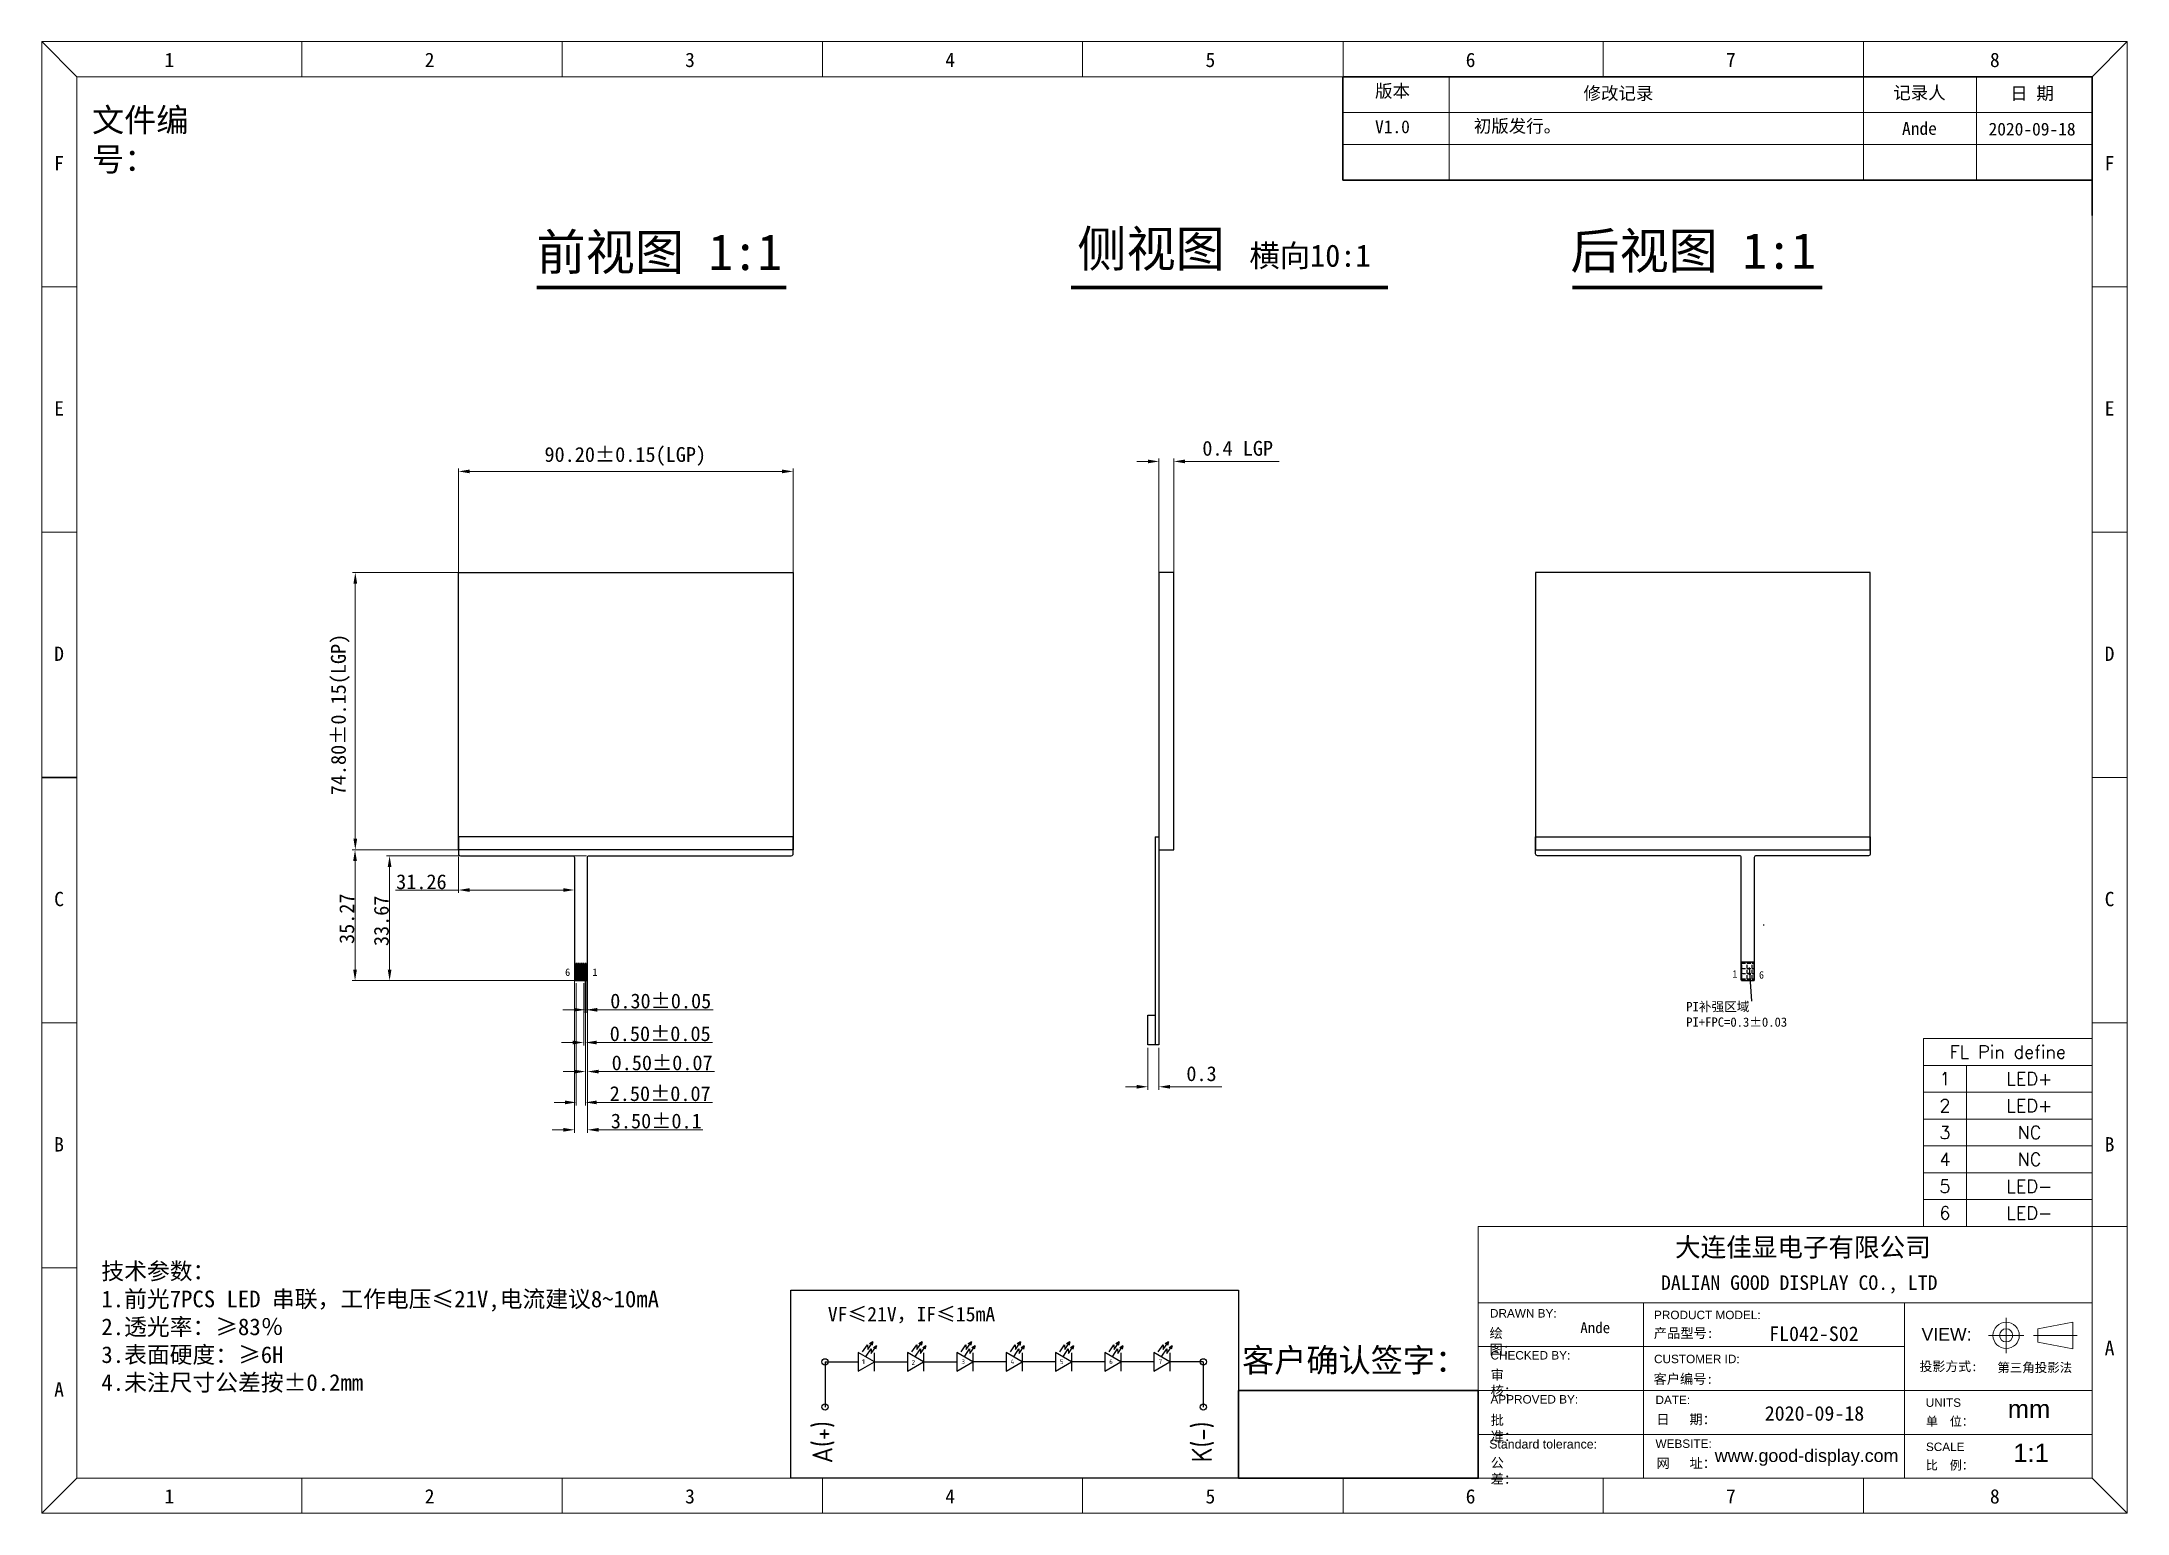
# Model space of a CAD drawing. Header units: millimetres. Extents: x 245 to 12024, y -5479 to 598.
# Drawn here: x 11462 to 12024, y -5479 to -5082 of the extents above; entities outside this region: 3.
import ezdxf
from ezdxf.enums import TextEntityAlignment as Align

# ---------------------------------------------------------------- set-up
doc = ezdxf.new("R2010")
doc.units = ezdxf.units.MM
for name, color, linetype, lineweight in [('1', 7, 'Continuous', 9), ('Sundenal', 4, 'Continuous', 20), ('文字', 2, 'Continuous', 20)]:
    doc.layers.add(name, color=color, linetype=linetype, lineweight=lineweight)
for name, color, linetype in [('COVERLENS', 2, 'Continuous'), ('DIM', 7, 'Continuous'), ('FPC', 5, 'Continuous'), ('LGP', 4, 'Continuous'), ('背胶', 6, 'Continuous')]:
    doc.layers.add(name, color=color, linetype=linetype)
doc.styles.get("Standard").update_dxf_attribs({"font": 'isocp2.shx', "bigfont": 'extfont2.shx'})
doc.styles.add('STYLE1', font='arial.ttf')
doc.styles.add('YW-RD', font='romans.shx', dxfattribs={"bigfont": 'chineset.shx'})
doc.styles.add('宋体', font='')
doc.styles.get('宋体').set_extended_font_data('SimSun')
doc.dimstyles.new('Sundenal', dxfattribs={"dimtxt": 3.5, "dimasz": 2, "dimexe": 1.5, "dimexo": 0.5, "dimtad": 1, "dimdsep": 46, "dimtxsty": 'Standard', "dimcen": 2.5, "dimadec": 0, "dimazin": 0, "dimtm": 1e-09, "dimtfac": 1, "dimtmove": 0, "dimatfit": 3, "dimfxl": 1, "dimarcsym": 0})
doc.dimstyles.new('Sundenal$0', dxfattribs={"dimtxt": 6, "dimasz": 3, "dimexe": 0.8, "dimexo": 0.8, "dimgap": 0.2, "dimtad": 1, "dimzin": 1, "dimdsep": 46, "dimtxsty": '宋体', "dimcen": 2.5, "dimadec": 0, "dimazin": 0, "dimtfac": 1, "dimtofl": 0, "dimtmove": 0, "dimatfit": 3, "dimfxl": 0.8, "dimtolj": 1, "dimlwd": 13, "dimlwe": 13, "dimarcsym": 0})

# ---------------------------------------------------------------- blocks, each defined once
blk = doc.blocks.new('sundenal')
at = {"layer": 'Sundenal', "color": 4}
for p, q in [((-856.5, 786.5), (-856.5, 805.7)), ((-429.2, 786.5), (-429.2, 805.7))]:
    blk.add_line(p, q, dxfattribs=at)
at = {"layer": 'Sundenal', "color": 4, "lineweight": 30}
blk.add_line((-1122.2, 402.8), (-1141.4, 402.8), dxfattribs=at)
at = {"layer": 'Sundenal', "ltscale": 0.2}
blk.add_line((-19.2, 19.2), (0, 0), dxfattribs=at)
at = {"layer": 'Sundenal', "color": 4}
for points in [[(-1122.2, 786.5), (-1141.4, 805.7)], [(-999, 805.7), (-999, 786.5)], [(-714.1, 805.7), (-714.1, 786.5)], [(-571.7, 805.7), (-571.7, 786.5)], [(-286.8, 805.7), (-286.8, 786.5)], [(-144.4, 805.7), (-144.4, 786.5)], [(-19.2, 786.5), (0, 805.7)], [(-1141.4, 671.4), (-1122.2, 671.4)], [(-19.2, 671.4), (0, 671.4)], [(-1141.4, 537.1), (-1122.2, 537.1)], [(-19.2, 537.1), (0, 537.1)], [(-19.2, 402.8), (0, 402.8)], [(-1141.4, 268.6), (-1122.2, 268.6)], [(-19.2, 268.6), (0, 268.6)], [(-19.2, 157), (0, 157)], [(-1141.4, 134.3), (-1122.2, 134.3)], [(-19.2, 115.3), (-202.5, 115.3), (-355.2, 115.3)], [(-264.7, 115.3), (-264.7, 19.2)], [(-355.2, 91.3), (-202.5, 91.3), (-122, 91.3)], [(-19.2, 43.2), (-202.5, 43.2), (-355.2, 43.2)], [(-1122.2, 19.2), (-1141.4, 0)], [(-999, 19.2), (-999, 0)], [(-856.5, 19.2), (-856.5, 0)], [(-714.1, 19.2), (-714.1, 0)], [(-571.7, 19.2), (-571.7, 0)], [(-429.2, 19.2), (-429.2, 0)], [(-286.8, 19.2), (-286.8, 0)], [(-144.4, 19.2), (-144.4, 0)]]:
    blk.add_lwpolyline(points, dxfattribs=at)
blk.add_lwpolyline([(-1141.4, 0), (0, 0), (0, 805.7), (-1141.4, 805.7)], close=True, dxfattribs=at)
at = {"layer": 'Sundenal', "ltscale": 0.2}
for points in [[(-19.2, 786.5), (-1122.2, 786.5), (-1122.2, 19.2), (-19.2, 19.2)], [(-19.2, 157), (-355.2, 157), (-355.2, 19.2), (-19.2, 19.2)]]:
    blk.add_lwpolyline(points, close=True, dxfattribs=at)
at = {"layer": 'Sundenal', "color": 4, "ltscale": 0.5}
for points in [[(-122, 115.3), (-122, 43.2), (-122, 19.2)], [(-66.3, 87.7), (-66.3, 107)], [(-75.9, 97.4), (-56.7, 97.4)], [(-27.4, 97.4), (-51.4, 97.4)], [(-355.2, 67.3), (-202.5, 67.3), (-91.9, 67.3), (-19.2, 67.3)]]:
    blk.add_lwpolyline(points, dxfattribs=at)
blk.add_lwpolyline([(-29.8, 104.6), (-29.8, 90.1), (-49, 93.7), (-49, 101)], close=True, dxfattribs=at)
for radius in [7.21, 3.61]:
    blk.add_circle((-66.3, 97.4), radius, dxfattribs=at)
at = {"layer": 'Sundenal', "color": 4, "style": '宋体'}
for s, p in [('1', (-1071.5, 795.7)), ('2', (-929.1, 795.7)), ('3', (-786.6, 795.7)), ('4', (-644.2, 795.7)), ('5', (-501.8, 795.7)), ('6', (-359.4, 795.7)), ('7', (-216.9, 795.7)), ('8', (-72.5, 795.7)), ('F', (-1131.9, 739.1)), ('F', (-9.7, 739.1)), ('E', (-1131.9, 604.9)), ('E', (-9.7, 604.9)), ('D', (-1131.9, 470.6)), ('D', (-9.7, 470.6)), ('C', (-1131.9, 336.3)), ('C', (-9.7, 336.3)), ('B', (-1131.9, 202)), ('B', (-9.7, 202)), ('A', (-9.7, 90.5)), ('A', (-1131.9, 67.8)), ('1', (-1071.5, 9.3)), ('2', (-929.1, 9.3)), ('3', (-786.6, 9.3)), ('4', (-644.2, 9.3)), ('5', (-501.8, 9.3)), ('6', (-359.4, 9.3)), ('7', (-216.9, 9.3)), ('8', (-72.5, 9.3))]:
    blk.add_text(s, height=7.85, dxfattribs=at).set_placement(p, align=Align.MIDDLE_CENTER)
at = {"layer": 'Sundenal', "color": 4}
for s, height, style, p in [('DALIAN GOOD DISPLAY CO., LTD', 7.945, '宋体', (-255.2, 126.3)), ('PRODUCT MODEL:', 4.61, 'STYLE1', (-259, 108.6)), ('CHECKED BY:', 4.61, 'STYLE1', (-348.5, 86.5)), ('CUSTOMER ID:', 4.61, 'STYLE1', (-259, 84.5)), ('APPROVED BY:', 4.61, 'STYLE1', (-348.5, 62.4))]:
    blk.add_text(s, height=height, dxfattribs=dict(at, style=style)).set_placement(p, align=Align.MIDDLE_LEFT)
at = {"layer": 'Sundenal', "color": 4, "ltscale": 0.5, "style": 'STYLE1'}
for s, height, p in [('DRAWN BY:', 4.61, (-348.8, 109.5)), ('VIEW:', 6.91, (-112.6, 98))]:
    blk.add_text(s, height=height, dxfattribs=at).set_placement(p, align=Align.MIDDLE_LEFT)
at = {"layer": 'Sundenal', "color": 4, "style": 'STYLE1'}
for s, p in [('DATE:', (-258.2, 59.8)), ('WEBSITE:', (-258.2, 35.8))]:
    blk.add_text(s, height=4.61, dxfattribs=at).set_placement(p)
at = {"layer": 'Sundenal', "color": 4, "ltscale": 0.5, "style": 'STYLE1'}
for s, p in [('UNITS', (-110.3, 58.3)), ('SCALE', (-110.2, 34.1))]:
    blk.add_text(s, height=4.61, dxfattribs=at).set_placement(p)
at = {"layer": 'Sundenal', "color": 4, "attachment_point": 1}
for s, insert, char_height, width, style in [('大连佳显电子有限公司', (-247.5, 150.8), 10.26, 178.739, '宋体'), ('{\\fSimSun|b0|i0|c134|p54;产品型号:}', (-259.1, 101.3), 5.314, 36.723, 'STYLE1'), ('{\\fSimSun|b0|i0|c134|p54;客户编号:}', (-259.3, 76.2), 5.314, 34.416, 'STYLE1'), ('{\\fSimSun|b0|i0|c134|p54;日   期：}', (-257.7, 54.1), 5.314, 35.853, 'STYLE1'), ('{\\fArial|b0|i0|c0|p34;Standard tolerance: }', (-349.2, 40.3), 4.84, 61.068, 'STYLE1'), ('{\\fSimSun|b0|i0|c134|p54;网   址：}', (-257.7, 30.1), 5.314, 35.853, 'STYLE1')]:
    blk.add_mtext(s, dxfattribs=dict(at, insert=insert, char_height=char_height, width=width, style=style))
at = {"layer": 'Sundenal', "color": 4, "ltscale": 0.5, "attachment_point": 1, "style": 'STYLE1'}
for s, insert, char_height, width in [('{\\fSimSun|b0|i0|c134|p54;绘   图：}', (-349, 101.3), 5.314, 29.675), ('{\\fNSimSun|b0|i0|c134|p49;投影方式:}', (-113.7, 83), 5.178, 35.331), ('{\\fSimSun|b0|i0|c134|p54;审   核：}', (-348.4, 78.5), 5.314, 30.373), ('{\\fArial|b0|i0|c0|p32;mm}', (-65.4, 62.1), 10, 23.139), ('{\\fSimSun|b0|i0|c134|p54;批   准：}', (-348.4, 53.7), 5.314, 30.375), ('{\\fNSimSun|b0|i0|c134|p49;单  位：}', (-110.2, 52.7), 4.794, 26.422), ('1:1', (-62.4, 38.1), 10, 19.29), ('{\\fSimSun|b0|i0|c134|p54;公    差：  }', (-348.4, 30.3), 5.314, 34.087), ('{\\fNSimSun|b0|i0|c134|p49;比  例：}', (-110.2, 28.7), 4.794, 25.483)]:
    blk.add_mtext(s, dxfattribs=dict(at, insert=insert, char_height=char_height, width=width))
at = {"layer": 'Sundenal', "color": 4, "lineweight": 30, "insert": (-71.1, 82.3), "char_height": 5, "width": 45.19, "attachment_point": 1, "style": '宋体'}
blk.add_mtext('第三角投影法', dxfattribs=at)
at = {"layer": 'Sundenal', "color": 4, "insert": (-175.5, 35.1), "char_height": 7, "width": 71.82, "attachment_point": 2}
blk.add_mtext('{\\fArial|b0|i0|c0|p34;www.\\C256;\\c16776960;good-display\\C4;.com}', dxfattribs=at)
blk = doc.blocks.new('*D2')
at = {"layer": 'Defpoints', "color": 0, "transparency": 16777216}
for p in [(11664.84, -5197.66), (11574.64, -5225.62), (11664.84, -5227.05)]:
    blk.add_point(p, dxfattribs=at)
at = {"layer": 'DIM', "color": 0, "lineweight": 13, "transparency": 16777216}
for p, q in [((11574.64, -5224.82), (11574.64, -5196.86)), ((11577.64, -5197.66), (11661.84, -5197.66)), ((11664.84, -5226.25), (11664.84, -5196.86))]:
    blk.add_line(p, q, dxfattribs=at)
at = {"layer": 'DIM', "color": 0, "transparency": 16777216}
for points in [[(11577.64, -5197.16), (11577.64, -5198.16), (11574.64, -5197.66)], [(11661.84, -5197.16), (11661.84, -5198.16), (11664.84, -5197.66)]]:
    blk.add_solid(points, dxfattribs=at)
at = {"layer": 'DIM', "color": 0, "lineweight": 30, "transparency": 16777216, "insert": (11619.59, -5193.63), "char_height": 4, "attachment_point": 5, "style": '宋体'}
blk.add_mtext('\\A1;90.20±0.15(LGP)', dxfattribs=at)
blk = doc.blocks.new('*D6')
at = {"layer": 'Defpoints', "color": 0, "transparency": 16777216}
for p in [(11546.83, -5224.89), (11575.45, -5224.89), (11576.34, -5299.69)]:
    blk.add_point(p, dxfattribs=at)
at = {"layer": 'DIM', "color": 0, "lineweight": 13, "transparency": 16777216}
for p, q in [((11574.65, -5224.89), (11546.03, -5224.89)), ((11546.83, -5296.69), (11546.83, -5227.89)), ((11575.54, -5299.69), (11546.03, -5299.69))]:
    blk.add_line(p, q, dxfattribs=at)
at = {"layer": 'DIM', "color": 0, "transparency": 16777216}
for points in [[(11546.33, -5227.89), (11547.33, -5227.89), (11546.83, -5224.89)], [(11546.33, -5296.69), (11547.33, -5296.69), (11546.83, -5299.69)]]:
    blk.add_solid(points, dxfattribs=at)
at = {"layer": 'DIM', "color": 0, "lineweight": 30, "transparency": 16777216, "insert": (11542.8, -5263.21), "char_height": 4, "attachment_point": 5, "rotation": 90, "style": '宋体'}
blk.add_mtext('\\A1;74.80±0.15(LGP)', dxfattribs=at)
blk = doc.blocks.new('*D10')
at = {"layer": 'Defpoints', "color": 0, "transparency": 16777216}
for p in [(11767.44, -5194.97), (11763.44, -5230.18), (11767.44, -5230.18)]:
    blk.add_point(p, dxfattribs=at)
at = {"layer": 'DIM', "color": 0, "lineweight": 13, "transparency": 16777216}
for p, q in [((11760.44, -5194.97), (11757.44, -5194.97)), ((11763.44, -5229.38), (11763.44, -5194.17)), ((11767.44, -5229.38), (11767.44, -5194.17)), ((11770.44, -5194.97), (11795.86, -5194.97))]:
    blk.add_line(p, q, dxfattribs=at)
at = {"layer": 'DIM', "color": 0, "transparency": 16777216}
for points in [[(11760.44, -5194.47), (11760.44, -5195.47), (11763.44, -5194.97)], [(11770.44, -5194.47), (11770.44, -5195.47), (11767.44, -5194.97)]]:
    blk.add_solid(points, dxfattribs=at)
at = {"layer": 'DIM', "color": 0, "lineweight": 30, "transparency": 16777216, "insert": (11784.65, -5191.46), "char_height": 4, "attachment_point": 5, "style": '宋体'}
blk.add_mtext('\\A1;0.4 LGP', dxfattribs=at)
blk = doc.blocks.new('*D17')
at = {"layer": 'Defpoints', "color": 0, "ltscale": 0.2, "transparency": 16777216}
for p in [(11760.44, -5352.26), (11763.44, -5352.26), (11763.44, -5363.57)]:
    blk.add_point(p, dxfattribs=at)
at = {"layer": '背胶', "color": 0, "lineweight": 13, "ltscale": 0.2, "transparency": 16777216}
for p, q in [((11760.44, -5353.06), (11760.44, -5364.37)), ((11763.44, -5353.06), (11763.44, -5364.37)), ((11757.44, -5363.57), (11754.44, -5363.57)), ((11766.44, -5363.57), (11780.35, -5363.57))]:
    blk.add_line(p, q, dxfattribs=at)
at = {"layer": '背胶', "color": 0, "ltscale": 0.2, "transparency": 16777216}
for points in [[(11757.44, -5363.07), (11757.44, -5364.07), (11760.44, -5363.57)], [(11766.44, -5363.07), (11766.44, -5364.07), (11763.44, -5363.57)]]:
    blk.add_solid(points, dxfattribs=at)
at = {"layer": '背胶', "color": 0, "ltscale": 0.2, "transparency": 16777216, "insert": (11774.9, -5360.07), "char_height": 4, "attachment_point": 5, "style": '宋体'}
blk.add_mtext('\\A1;0.3', dxfattribs=at)
blk = doc.blocks.new('*D27')
at = {"layer": 'Defpoints', "color": 0, "ltscale": 0.2, "transparency": 16777216}
for p in [(11608.74, -5333.47), (11609.04, -5333.47), (11609.04, -5342.82)]:
    blk.add_point(p, dxfattribs=at)
at = {"layer": 'DIM', "color": 0, "lineweight": 13, "ltscale": 0.2, "transparency": 16777216}
for p, q in [((11608.74, -5334.27), (11608.74, -5343.62)), ((11609.04, -5334.27), (11609.04, -5343.62)), ((11605.74, -5342.82), (11602.74, -5342.82)), ((11612.04, -5342.82), (11643.26, -5342.82))]:
    blk.add_line(p, q, dxfattribs=at)
at = {"layer": 'DIM', "color": 0, "ltscale": 0.2, "transparency": 16777216}
for points in [[(11605.74, -5342.32), (11605.74, -5343.32), (11608.74, -5342.82)], [(11612.04, -5342.32), (11612.04, -5343.32), (11609.04, -5342.82)]]:
    blk.add_solid(points, dxfattribs=at)
at = {"layer": 'DIM', "color": 0, "ltscale": 0.2, "transparency": 16777216, "insert": (11629.15, -5340.47), "char_height": 4, "attachment_point": 5, "style": '宋体'}
blk.add_mtext('\\A1;0.30%%P0.05', dxfattribs=at)
blk = doc.blocks.new('*D28')
at = {"layer": 'Defpoints', "color": 0, "ltscale": 0.2, "transparency": 16777216}
for p in [(11606.39, -5334.86), (11608.89, -5334.86), (11608.89, -5367.79)]:
    blk.add_point(p, dxfattribs=at)
at = {"layer": 'DIM', "color": 0, "lineweight": 13, "ltscale": 0.2, "transparency": 16777216}
for p, q in [((11606.39, -5335.66), (11606.39, -5368.59)), ((11608.89, -5335.66), (11608.89, -5368.59)), ((11603.39, -5367.79), (11600.39, -5367.79)), ((11611.89, -5367.79), (11643.11, -5367.79))]:
    blk.add_line(p, q, dxfattribs=at)
at = {"layer": 'DIM', "color": 0, "ltscale": 0.2, "transparency": 16777216}
for points in [[(11603.39, -5367.29), (11603.39, -5368.29), (11606.39, -5367.79)], [(11611.89, -5367.29), (11611.89, -5368.29), (11608.89, -5367.79)]]:
    blk.add_solid(points, dxfattribs=at)
at = {"layer": 'DIM', "color": 0, "ltscale": 0.2, "transparency": 16777216, "insert": (11629, -5365.45), "char_height": 4, "attachment_point": 5, "style": '宋体'}
blk.add_mtext('\\A1;2.50%%P0.07', dxfattribs=at)
blk = doc.blocks.new('*D29')
at = {"layer": 'Defpoints', "color": 0, "ltscale": 0.2, "transparency": 16777216}
for p in [(11609.4, -5334.4), (11608.89, -5334.86), (11609.4, -5359.48)]:
    blk.add_point(p, dxfattribs=at)
at = {"layer": 'DIM', "color": 0, "lineweight": 13, "ltscale": 0.2, "transparency": 16777216}
for p, q in [((11608.89, -5335.66), (11608.89, -5360.28)), ((11609.4, -5335.2), (11609.4, -5360.28)), ((11605.89, -5359.48), (11602.89, -5359.48)), ((11612.4, -5359.48), (11643.64, -5359.48))]:
    blk.add_line(p, q, dxfattribs=at)
at = {"layer": 'DIM', "color": 0, "ltscale": 0.2, "transparency": 16777216}
for points in [[(11605.89, -5358.98), (11605.89, -5359.98), (11608.89, -5359.48)], [(11612.4, -5358.98), (11612.4, -5359.98), (11609.4, -5359.48)]]:
    blk.add_solid(points, dxfattribs=at)
at = {"layer": 'DIM', "color": 0, "ltscale": 0.2, "transparency": 16777216, "insert": (11629.52, -5357.14), "char_height": 4, "attachment_point": 5, "style": '宋体'}
blk.add_mtext('\\A1;0.50%%P0.07', dxfattribs=at)
blk = doc.blocks.new('*D30')
at = {"layer": 'Defpoints', "color": 0, "ltscale": 0.2, "transparency": 16777216}
for p in [(11605.9, -5333.87), (11609.4, -5334.01), (11609.4, -5375.18)]:
    blk.add_point(p, dxfattribs=at)
at = {"layer": 'DIM', "color": 0, "lineweight": 13, "ltscale": 0.2, "transparency": 16777216}
for p, q in [((11605.9, -5334.67), (11605.9, -5375.98)), ((11609.4, -5334.81), (11609.4, -5375.98)), ((11602.9, -5375.18), (11599.9, -5375.18)), ((11612.4, -5375.18), (11640.48, -5375.18))]:
    blk.add_line(p, q, dxfattribs=at)
at = {"layer": 'DIM', "color": 0, "ltscale": 0.2, "transparency": 16777216}
for points in [[(11602.9, -5374.68), (11602.9, -5375.68), (11605.9, -5375.18)], [(11612.4, -5374.68), (11612.4, -5375.68), (11609.4, -5375.18)]]:
    blk.add_solid(points, dxfattribs=at)
at = {"layer": 'DIM', "color": 0, "ltscale": 0.2, "transparency": 16777216, "insert": (11627.94, -5372.83), "char_height": 4, "attachment_point": 5, "style": '宋体'}
blk.add_mtext('\\A1;3.50%%P0.1', dxfattribs=at)
blk = doc.blocks.new('*D31')
at = {"layer": 'Defpoints', "color": 0, "ltscale": 0.2, "transparency": 16777216}
for p in [(11608.39, -5334.86), (11608.89, -5334.86), (11608.89, -5351.64)]:
    blk.add_point(p, dxfattribs=at)
at = {"layer": 'DIM', "color": 0, "lineweight": 13, "ltscale": 0.2, "transparency": 16777216}
for p, q in [((11608.39, -5335.66), (11608.39, -5352.44)), ((11608.89, -5335.66), (11608.89, -5352.44)), ((11605.39, -5351.64), (11602.39, -5351.64)), ((11611.89, -5351.64), (11643.11, -5351.64))]:
    blk.add_line(p, q, dxfattribs=at)
at = {"layer": 'DIM', "color": 0, "ltscale": 0.2, "transparency": 16777216}
for points in [[(11605.39, -5351.14), (11605.39, -5352.14), (11608.39, -5351.64)], [(11611.89, -5351.14), (11611.89, -5352.14), (11608.89, -5351.64)]]:
    blk.add_solid(points, dxfattribs=at)
at = {"layer": 'DIM', "color": 0, "ltscale": 0.2, "transparency": 16777216, "insert": (11629, -5349.29), "char_height": 4, "attachment_point": 5, "style": '宋体'}
blk.add_mtext('\\A1;0.50%%P0.05', dxfattribs=at)
blk = doc.blocks.new('*D32')
at = {"layer": 'Defpoints', "color": 0, "ltscale": 0.2, "transparency": 16777216}
for p in [(11556.07, -5301.29), (11609.9, -5301.29), (11607.65, -5334.96)]:
    blk.add_point(p, dxfattribs=at)
at = {"layer": 'DIM', "color": 0, "lineweight": 13, "ltscale": 0.2, "transparency": 16777216}
for p, q in [((11609.1, -5301.29), (11555.27, -5301.29)), ((11556.07, -5331.96), (11556.07, -5304.29)), ((11606.85, -5334.96), (11555.27, -5334.96))]:
    blk.add_line(p, q, dxfattribs=at)
at = {"layer": 'DIM', "color": 0, "ltscale": 0.2, "transparency": 16777216}
for points in [[(11555.57, -5304.29), (11556.57, -5304.29), (11556.07, -5301.29)], [(11555.57, -5331.96), (11556.57, -5331.96), (11556.07, -5334.96)]]:
    blk.add_solid(points, dxfattribs=at)
at = {"layer": 'DIM', "color": 0, "ltscale": 0.2, "transparency": 16777216, "insert": (11553.87, -5318.83), "char_height": 4, "attachment_point": 5, "rotation": 90, "style": '宋体'}
blk.add_mtext('\\A1;33.67', dxfattribs=at)
blk = doc.blocks.new('*D33')
at = {"layer": 'Defpoints', "color": 0, "ltscale": 0.2, "transparency": 16777216}
for p in [(11574.64, -5300.79), (11574.64, -5310.52), (11605.9, -5307.88)]:
    blk.add_point(p, dxfattribs=at)
at = {"layer": 'DIM', "color": 0, "lineweight": 13, "ltscale": 0.2, "transparency": 16777216}
for p, q in [((11574.64, -5301.59), (11574.64, -5311.32)), ((11574.64, -5310.52), (11557.64, -5310.52)), ((11602.9, -5310.52), (11577.64, -5310.52)), ((11605.9, -5308.68), (11605.9, -5311.32))]:
    blk.add_line(p, q, dxfattribs=at)
at = {"layer": 'DIM', "color": 0, "ltscale": 0.2, "transparency": 16777216}
for points in [[(11577.64, -5310.02), (11577.64, -5311.02), (11574.64, -5310.52)], [(11602.9, -5310.02), (11602.9, -5311.02), (11605.9, -5310.52)]]:
    blk.add_solid(points, dxfattribs=at)
at = {"layer": 'DIM', "color": 0, "ltscale": 0.2, "transparency": 16777216, "insert": (11564.64, -5308.32), "char_height": 4, "attachment_point": 5, "style": '宋体'}
blk.add_mtext('\\A1;31.26', dxfattribs=at)
blk = doc.blocks.new('*D34')
at = {"color": 0, "lineweight": 13, "ltscale": 0.2, "transparency": 16777216}
for p, q in [((11573.24, -5299.69), (11545.96, -5299.69)), ((11546.76, -5302.69), (11546.76, -5331.96)), ((11604.7, -5334.96), (11545.96, -5334.96))]:
    blk.add_line(p, q, dxfattribs=at)
at = {"color": 0, "ltscale": 0.2, "transparency": 16777216}
for points in [[(11546.26, -5302.69), (11547.26, -5302.69), (11546.76, -5299.69)], [(11546.26, -5331.96), (11547.26, -5331.96), (11546.76, -5334.96)]]:
    blk.add_solid(points, dxfattribs=at)
at = {"layer": 'Defpoints', "color": 0, "ltscale": 0.2, "transparency": 16777216}
for p in [(11574.04, -5299.69), (11546.76, -5334.96), (11605.5, -5334.96)]:
    blk.add_point(p, dxfattribs=at)
at = {"color": 0, "lineweight": 30, "ltscale": 0.2, "transparency": 16777216, "insert": (11544.56, -5318.26), "char_height": 4, "attachment_point": 5, "rotation": 90, "style": '宋体'}
blk.add_mtext('\\A1;35.27', dxfattribs=at)

msp = doc.modelspace()

# ---------------------------------------------------------------- hatches: boundary and pattern name
at = {"layer": 'FPC', "ltscale": 0.2}
h = msp.add_hatch(dxfattribs=at)
h.set_pattern_fill('ANGLE', color=256, scale=0.2, style=0)
h.set_pattern_definition([(0, (-14.0435, -435.1954), (0, 1.397), [1.016, -0.381]), (90, (-14.0435, -435.1954), (-1.397, 9e-17), [1.016, -0.381])])
edge = h.paths.add_edge_path()
edge.add_line((11920.595, -5334.958), (11923.695, -5334.958))
edge.add_arc((11923.695, -5334.758), 0.2, 270, 360)
edge.add_line((11923.895, -5334.758), (11923.895, -5329.958))
edge.add_line((11923.895, -5329.958), (11920.395, -5329.958))
edge.add_line((11920.395, -5329.958), (11920.395, -5334.758))
edge.add_arc((11920.595, -5334.758), 0.2, 180, 270)

# ---------------------------------------------------------------- linework, layer by layer
for p, q in [((11683.573, -5435.082), (11684.858, -5433.185)), ((11683.573, -5435.082), (11684.858, -5433.185)), ((11684.556, -5436.17), (11685.841, -5434.273)), ((11684.556, -5436.17), (11685.841, -5434.273)), ((11684.858, -5433.185), (11684.923, -5434.424)), ((11684.858, -5433.185), (11684.923, -5434.424)), ((11684.923, -5434.424), (11686.314, -5432.37)), ((11684.923, -5434.424), (11686.314, -5432.37)), ((11686.314, -5432.37), (11685.392, -5432.905)), ((11686.314, -5432.37), (11685.392, -5432.905)), ((11685.841, -5434.273), (11685.906, -5435.512)), ((11685.841, -5434.273), (11685.906, -5435.512)), ((11685.906, -5435.512), (11687.297, -5433.458)), ((11685.906, -5435.512), (11687.297, -5433.458)), ((11686.314, -5432.37), (11686.064, -5433.325)), ((11686.314, -5432.37), (11686.064, -5433.325)), ((11687.297, -5433.458), (11686.467, -5433.94)), ((11687.297, -5433.458), (11686.467, -5433.94)), ((11686.719, -5435.285), (11686.719, -5440.208)), ((11686.719, -5435.285), (11686.719, -5440.208)), ((11687.297, -5433.458), (11687.072, -5434.317)), ((11687.297, -5433.458), (11687.072, -5434.317)), ((11696.854, -5435.082), (11698.138, -5433.185)), ((11696.854, -5435.082), (11698.138, -5433.185)), ((11697.837, -5436.17), (11699.121, -5434.273)), ((11697.837, -5436.17), (11699.121, -5434.273)), ((11698.138, -5433.185), (11698.204, -5434.424)), ((11698.138, -5433.185), (11698.204, -5434.424)), ((11698.204, -5434.424), (11699.595, -5432.37)), ((11698.204, -5434.424), (11699.595, -5432.37)), ((11699.595, -5432.37), (11698.673, -5432.905)), ((11699.595, -5432.37), (11698.673, -5432.905)), ((11699.121, -5434.273), (11699.187, -5435.512)), ((11699.121, -5434.273), (11699.187, -5435.512)), ((11699.187, -5435.512), (11700.577, -5433.458)), ((11699.187, -5435.512), (11700.577, -5433.458)), ((11699.595, -5432.37), (11699.345, -5433.325)), ((11699.595, -5432.37), (11699.345, -5433.325)), ((11700.577, -5433.458), (11699.748, -5433.94)), ((11700.577, -5433.458), (11699.748, -5433.94)), ((11699.999, -5435.285), (11699.999, -5440.208)), ((11699.999, -5435.285), (11699.999, -5440.208)), ((11700.577, -5433.458), (11700.353, -5434.317)), ((11700.577, -5433.458), (11700.353, -5434.317)), ((11710.134, -5435.082), (11711.418, -5433.185)), ((11710.134, -5435.082), (11711.418, -5433.185)), ((11711.117, -5436.17), (11712.401, -5434.273)), ((11711.117, -5436.17), (11712.401, -5434.273)), ((11711.418, -5433.185), (11711.484, -5434.424)), ((11711.418, -5433.185), (11711.484, -5434.424)), ((11711.484, -5434.424), (11712.875, -5432.37)), ((11711.484, -5434.424), (11712.875, -5432.37)), ((11712.875, -5432.37), (11711.953, -5432.905)), ((11712.875, -5432.37), (11711.953, -5432.905)), ((11712.401, -5434.273), (11712.467, -5435.512)), ((11712.401, -5434.273), (11712.467, -5435.512)), ((11712.467, -5435.512), (11713.858, -5433.458)), ((11712.467, -5435.512), (11713.858, -5433.458)), ((11712.875, -5432.37), (11712.625, -5433.325)), ((11712.875, -5432.37), (11712.625, -5433.325)), ((11713.858, -5433.458), (11713.028, -5433.94)), ((11713.858, -5433.458), (11713.028, -5433.94)), ((11713.279, -5435.285), (11713.279, -5440.208)), ((11713.279, -5435.285), (11713.279, -5440.208)), ((11713.858, -5433.458), (11713.633, -5434.317)), ((11713.858, -5433.458), (11713.633, -5434.317)), ((11723.414, -5435.082), (11724.699, -5433.185)), ((11723.414, -5435.082), (11724.699, -5433.185)), ((11724.397, -5436.17), (11725.682, -5434.273)), ((11724.397, -5436.17), (11725.682, -5434.273)), ((11724.699, -5433.185), (11724.764, -5434.424)), ((11724.699, -5433.185), (11724.764, -5434.424)), ((11724.764, -5434.424), (11726.155, -5432.37)), ((11724.764, -5434.424), (11726.155, -5432.37)), ((11726.155, -5432.37), (11725.233, -5432.905)), ((11726.155, -5432.37), (11725.233, -5432.905)), ((11725.682, -5434.273), (11725.747, -5435.512)), ((11725.682, -5434.273), (11725.747, -5435.512)), ((11725.747, -5435.512), (11727.138, -5433.458)), ((11725.747, -5435.512), (11727.138, -5433.458)), ((11726.155, -5432.37), (11725.905, -5433.325)), ((11726.155, -5432.37), (11725.905, -5433.325)), ((11727.138, -5433.458), (11726.308, -5433.94)), ((11727.138, -5433.458), (11726.308, -5433.94)), ((11726.56, -5435.285), (11726.56, -5440.208)), ((11726.56, -5435.285), (11726.56, -5440.208)), ((11727.138, -5433.458), (11726.913, -5434.317)), ((11727.138, -5433.458), (11726.913, -5434.317)), ((11736.695, -5435.082), (11737.979, -5433.185)), ((11736.695, -5435.082), (11737.979, -5433.185)), ((11737.678, -5436.17), (11738.962, -5434.273)), ((11737.678, -5436.17), (11738.962, -5434.273)), ((11737.979, -5433.185), (11738.045, -5434.424)), ((11737.979, -5433.185), (11738.045, -5434.424)), ((11738.045, -5434.424), (11739.436, -5432.37)), ((11738.045, -5434.424), (11739.436, -5432.37)), ((11739.436, -5432.37), (11738.514, -5432.905)), ((11739.436, -5432.37), (11738.514, -5432.905)), ((11738.962, -5434.273), (11739.028, -5435.512)), ((11738.962, -5434.273), (11739.028, -5435.512)), ((11739.028, -5435.512), (11740.418, -5433.458)), ((11739.028, -5435.512), (11740.418, -5433.458)), ((11739.436, -5432.37), (11739.186, -5433.325)), ((11739.436, -5432.37), (11739.186, -5433.325)), ((11740.418, -5433.458), (11739.589, -5433.94)), ((11740.418, -5433.458), (11739.589, -5433.94)), ((11739.84, -5435.285), (11739.84, -5440.208)), ((11739.84, -5435.285), (11739.84, -5440.208)), ((11740.418, -5433.458), (11740.194, -5434.317)), ((11740.418, -5433.458), (11740.194, -5434.317)), ((11749.975, -5435.082), (11751.259, -5433.185)), ((11749.975, -5435.082), (11751.259, -5433.185)), ((11750.958, -5436.17), (11752.242, -5434.273)), ((11750.958, -5436.17), (11752.242, -5434.273)), ((11751.259, -5433.185), (11751.325, -5434.424)), ((11751.259, -5433.185), (11751.325, -5434.424)), ((11751.325, -5434.424), (11752.716, -5432.37)), ((11751.325, -5434.424), (11752.716, -5432.37)), ((11752.716, -5432.37), (11751.794, -5432.905)), ((11752.716, -5432.37), (11751.794, -5432.905)), ((11752.242, -5434.273), (11752.308, -5435.512)), ((11752.242, -5434.273), (11752.308, -5435.512)), ((11752.308, -5435.512), (11753.699, -5433.458)), ((11752.308, -5435.512), (11753.699, -5433.458)), ((11752.716, -5432.37), (11752.466, -5433.325)), ((11752.716, -5432.37), (11752.466, -5433.325)), ((11753.699, -5433.458), (11752.869, -5433.94)), ((11753.699, -5433.458), (11752.869, -5433.94)), ((11753.12, -5435.285), (11753.12, -5440.208)), ((11753.12, -5435.285), (11753.12, -5440.208)), ((11753.699, -5433.458), (11753.474, -5434.317)), ((11753.699, -5433.458), (11753.474, -5434.317)), ((11763.255, -5435.082), (11764.54, -5433.185)), ((11763.255, -5435.082), (11764.54, -5433.185)), ((11764.238, -5436.17), (11765.523, -5434.273)), ((11764.238, -5436.17), (11765.523, -5434.273)), ((11764.54, -5433.185), (11764.605, -5434.424)), ((11764.54, -5433.185), (11764.605, -5434.424)), ((11764.605, -5434.424), (11765.996, -5432.37)), ((11764.605, -5434.424), (11765.996, -5432.37)), ((11765.996, -5432.37), (11765.074, -5432.905)), ((11765.996, -5432.37), (11765.074, -5432.905)), ((11765.523, -5434.273), (11765.588, -5435.512)), ((11765.523, -5434.273), (11765.588, -5435.512)), ((11765.588, -5435.512), (11766.979, -5433.458)), ((11765.588, -5435.512), (11766.979, -5433.458)), ((11765.996, -5432.37), (11765.746, -5433.325)), ((11765.996, -5432.37), (11765.746, -5433.325)), ((11766.979, -5433.458), (11766.149, -5433.94)), ((11766.979, -5433.458), (11766.149, -5433.94)), ((11766.401, -5435.285), (11766.401, -5440.208)), ((11766.401, -5435.285), (11766.401, -5440.208)), ((11766.979, -5433.458), (11766.754, -5434.317)), ((11766.979, -5433.458), (11766.754, -5434.317)), ((11673.444, -5437.749), (11682.406, -5437.749)), ((11673.444, -5437.749), (11673.444, -5449.918)), ((11686.725, -5437.749), (11695.686, -5437.749)), ((11700.005, -5437.749), (11708.966, -5437.749)), ((11722.247, -5437.749), (11713.285, -5437.749)), ((11735.527, -5437.749), (11726.566, -5437.749)), ((11748.807, -5437.749), (11739.846, -5437.749)), ((11762.088, -5437.749), (11753.126, -5437.749)), ((11775.368, -5437.749), (11766.407, -5437.749)), ((11775.368, -5437.749), (11775.368, -5449.918))]:
    msp.add_line(p, q)
for points in [[(11686.725, -5437.749), (11682.406, -5435.255), (11682.406, -5440.242)], [(11686.725, -5437.749), (11682.406, -5435.255), (11682.406, -5440.242)], [(11700.005, -5437.749), (11695.686, -5435.255), (11695.686, -5440.242)], [(11700.005, -5437.749), (11695.686, -5435.255), (11695.686, -5440.242)], [(11713.285, -5437.749), (11708.966, -5435.255), (11708.966, -5440.242)], [(11713.285, -5437.749), (11708.966, -5435.255), (11708.966, -5440.242)], [(11726.566, -5437.749), (11722.247, -5435.255), (11722.247, -5440.242)], [(11726.566, -5437.749), (11722.247, -5435.255), (11722.247, -5440.242)], [(11739.846, -5437.749), (11735.527, -5435.255), (11735.527, -5440.242)], [(11739.846, -5437.749), (11735.527, -5435.255), (11735.527, -5440.242)], [(11753.126, -5437.749), (11748.807, -5435.255), (11748.807, -5440.242)], [(11753.126, -5437.749), (11748.807, -5435.255), (11748.807, -5440.242)], [(11766.407, -5437.749), (11762.088, -5435.255), (11762.088, -5440.242)], [(11766.407, -5437.749), (11762.088, -5435.255), (11762.088, -5440.242)]]:
    msp.add_lwpolyline(points, close=True)
for centre in [(11673.444, -5437.749), (11775.368, -5437.749), (11673.444, -5449.918), (11775.368, -5449.918)]:
    msp.add_circle(centre, 0.85)
at = {"layer": '1', "color": 1}
for p, q in [((11981.117, -5365.044), (11981.117, -5357.807)), ((11981.117, -5372.282), (11981.117, -5365.044)), ((11981.117, -5379.52), (11981.117, -5372.282)), ((11981.117, -5386.758), (11981.117, -5379.52)), ((11981.117, -5393.995), (11981.117, -5386.758)), ((11981.117, -5401.233), (11981.117, -5393.995))]:
    msp.add_line(p, q, dxfattribs=at)
for points in [[(11969.453, -5350.569), (11969.453, -5357.807), (12014.973, -5357.807), (12014.973, -5350.569)], [(11969.453, -5357.807), (11969.453, -5365.044), (12014.973, -5365.044), (12014.973, -5357.807)], [(11969.453, -5365.044), (11969.453, -5372.282), (12014.973, -5372.282), (12014.973, -5365.044)], [(11969.453, -5372.282), (11969.453, -5379.52), (12014.973, -5379.52), (12014.973, -5372.282)], [(11969.453, -5379.52), (11969.453, -5386.758), (12014.973, -5386.758), (12014.973, -5379.52)], [(11969.453, -5386.758), (11969.453, -5393.995), (12014.973, -5393.995), (12014.973, -5386.758)], [(11969.453, -5393.995), (11969.453, -5401.233), (12014.973, -5401.233), (12014.973, -5393.995)]]:
    msp.add_lwpolyline(points, close=True, dxfattribs=at)
at = {"layer": 'COVERLENS', "color": 0, "ltscale": 0.2}
msp.add_lwpolyline([(11664.257, -5418.411), (11784.911, -5418.411), (11784.911, -5469.126), (11664.257, -5469.126)], close=True, dxfattribs=at)
at = {"layer": 'DIM', "lineweight": 30, "ltscale": 0.2, "const_width": 0.971}
for points in [[(11595.668, -5148.053), (11663.029, -5148.053)], [(11739.752, -5148.053), (11825.178, -5148.053)], [(11874.886, -5148.053), (11942.183, -5148.053)]]:
    msp.add_lwpolyline(points, dxfattribs=at)
at = {"layer": 'FPC', "ltscale": 0.2}
for p, q in [((11762.442, -5296.186), (11762.442, -5352.257)), ((11762.442, -5296.186), (11763.442, -5296.186)), ((11763.442, -5296.186), (11763.442, -5352.257)), ((11760.442, -5344.257), (11762.442, -5344.257)), ((11760.442, -5352.257), (11760.442, -5344.257)), ((11763.442, -5352.257), (11760.442, -5352.257))]:
    msp.add_line(p, q, dxfattribs=at)
at = {"layer": 'FPC'}
msp.add_line((11926.533, -5319.958), (11926.274, -5319.958), dxfattribs=at)
at = {"layer": 'FPC', "ltscale": 0.2}
for points in [[(11574.639, -5296.186), (11574.639, -5300.786, 0.4142136), (11575.139, -5301.286), (11605.396, -5301.286, -0.4142136), (11605.896, -5301.786), (11605.896, -5334.758, 0.4142136), (11606.096, -5334.958), (11609.196, -5334.958, 0.4142136), (11609.396, -5334.758), (11609.396, -5301.786, -0.4142136), (11609.896, -5301.286), (11664.339, -5301.286, 0.4142136), (11664.839, -5300.786), (11664.839, -5296.186)], [(11955.152, -5296.186), (11955.152, -5300.786, -0.4142136), (11954.652, -5301.286), (11924.395, -5301.286, 0.4142136), (11923.895, -5301.786), (11923.895, -5334.758, -0.4142136), (11923.695, -5334.958), (11920.595, -5334.958, -0.4142136), (11920.395, -5334.758), (11920.395, -5301.786, 0.4142136), (11919.895, -5301.286), (11865.452, -5301.286, -0.4142136), (11864.952, -5300.786), (11864.952, -5296.186)], [(11920.595, -5334.958), (11923.695, -5334.958, 0.4142136), (11923.895, -5334.758), (11923.895, -5329.958), (11920.395, -5329.958), (11920.395, -5334.758, 0.4142136)]]:
    msp.add_lwpolyline(points, format="xyb", close=True, dxfattribs=at)
for points in [[(11606.249, -5330.358), (11606.249, -5334.858), (11606.549, -5334.858), (11606.549, -5330.358)], [(11606.749, -5330.358), (11606.749, -5334.858), (11607.049, -5334.858), (11607.049, -5330.358)], [(11607.249, -5330.358), (11607.249, -5334.858), (11607.549, -5334.858), (11607.549, -5330.358)], [(11607.749, -5330.358), (11607.749, -5334.858), (11608.049, -5334.858), (11608.049, -5330.358)], [(11608.249, -5330.358), (11608.249, -5334.858), (11608.549, -5334.858), (11608.549, -5330.358)], [(11608.749, -5330.358), (11608.749, -5334.858), (11609.049, -5334.858), (11609.049, -5330.358)]]:
    msp.add_lwpolyline(points, close=True, dxfattribs=at)
at = {"layer": 'LGP', "linetype": 'Continuous'}
for points in [[(11574.639, -5224.886), (11664.839, -5224.886), (11664.839, -5299.686), (11574.639, -5299.686)], [(11955.152, -5224.886), (11864.952, -5224.886), (11864.952, -5299.686), (11955.152, -5299.686)]]:
    msp.add_lwpolyline(points, close=True, dxfattribs=at)
at = {"layer": 'LGP', "ltscale": 0.2}
msp.add_lwpolyline([(11763.442, -5299.686), (11767.442, -5299.686), (11767.442, -5224.886), (11763.442, -5224.886)], close=True, dxfattribs=at)
at = {"layer": '文字', "lineweight": 30}
for p, q in [((12014.973, -5091.249), (11813.025, -5091.249)), ((11813.025, -5091.249), (11813.025, -5119.12)), ((12014.973, -5128.702), (12014.973, -5091.249)), ((11813.025, -5119.12), (12014.973, -5119.12))]:
    msp.add_line(p, q, dxfattribs=at)
at = {"layer": '文字'}
for points in [[(11841.689, -5119.12), (11841.689, -5091.188)], [(11953.3, -5119.12), (11953.3, -5091.249)], [(11983.821, -5119.12), (11983.821, -5091.249)], [(11813.025, -5100.892), (12014.973, -5100.892)], [(11813.025, -5109.537), (12014.973, -5109.537)], [(11813.025, -5119.12), (12014.973, -5119.12)]]:
    msp.add_lwpolyline(points, dxfattribs=at)
at = {"layer": '文字', "color": 0, "lineweight": 30}
msp.add_lwpolyline([(11784.911, -5445.451), (11849.48, -5445.451), (11849.48, -5469.126), (11784.911, -5469.126)], close=True, dxfattribs=at)

# ---------------------------------------------------------------- block references
at = {"layer": 'Sundenal', "xscale": 0.4924799999998868, "yscale": 0.4924799999998868, "zscale": 0.4924799999998868}
msp.add_blockref('sundenal', (12024.42, -5478.573), dxfattribs=at)

# ---------------------------------------------------------------- texts
for s, width, p, p2 in [('1', 2.09315, (11683.317, -5438.32), (11684.268, -5438.32)), ('2', 1.200872, (11696.751, -5438.571), (11697.702, -5438.571)), ('3', 1.238715, (11710.194, -5438.324), (11711.145, -5438.324)), ('4', 1.127081, (11723.474, -5438.324), (11724.426, -5438.324)), ('5', 1.238715, (11736.755, -5438.324), (11737.706, -5438.324)), ('6', 1.221806, (11750.035, -5438.324), (11750.986, -5438.324)), ('7', 1.332005, (11763.315, -5438.324), (11764.267, -5438.324))]:
    msp.add_text(s, height=1.299, dxfattribs=dict(width=width)).set_placement(p, p2, align=Align.FIT)
for s, p in [('A(+)', (11675.445, -5465.087)), ('K(-)', (11777.716, -5464.85))]:
    msp.add_text(s, height=5.4332, rotation=90).set_placement(p)
at = {"insert": (245.141, 598.259), "char_height": 3, "attachment_point": 1}
msp.add_mtext('\\A1;', dxfattribs=at)
at = {"color": 3, "insert": (2441.431, -1482.882), "char_height": 5, "attachment_point": 1}
msp.add_mtext('\\A1;', dxfattribs=at)
at = {"color": 1, "insert": (2324.691, -1529.782), "char_height": 5, "attachment_point": 9}
msp.add_mtext('\\A1;', dxfattribs=at)
at = {"layer": '1', "attachment_point": 5, "style": 'YW-RD'}
for s, insert, char_height, width in [('{\\Fromans,chineset|c134;FL} Pin define', (11992.213, -5354.188), 3.4992, 45.51977), ('1', (11975.285, -5361.426), 3.499, 11.664), ('1', (11975.285, -5361.426), 3.499, 11.664), ('{\\Fromans,chineset|c134;LED+}', (11998.045, -5361.426), 3.4992, 33.85577), ('2', (11975.285, -5368.663), 3.499, 11.664), ('{\\Fromans,chineset|c134;LED+}', (11998.045, -5368.663), 3.4992, 33.85577), ('3', (11975.285, -5375.901), 3.499, 11.664), ('{\\Fromans,chineset|c134;NC}', (11998.045, -5375.901), 3.4992, 33.85577), ('4', (11975.285, -5383.139), 3.499, 11.664), ('{\\Fromans,chineset|c134;NC}', (11998.045, -5383.139), 3.4992, 33.85577), ('5', (11975.285, -5390.376), 3.499, 11.664), ('{\\Fromans,chineset|c134;LED-}', (11998.045, -5390.376), 3.4992, 33.85577), ('6', (11975.285, -5397.614), 3.499, 11.664), ('{\\Fromans,chineset|c134;LED-}', (11998.045, -5397.614), 3.4992, 33.85577)]:
    msp.add_mtext(s, dxfattribs=dict(at, insert=insert, char_height=char_height, width=width))
at = {"layer": 'DIM', "lineweight": 30, "ltscale": 0.2, "attachment_point": 1, "style": '宋体'}
for s, insert, char_height, width in [('侧视图 {\\H0.6177x;横向10:1}', (11741.442, -5132.773), 9.71269, 83.73536), ('后视图 1:1', (11874.322, -5133.329), 9.7127, 67.86026), ('前视图 1:1', (11595.662, -5133.672), 9.7127, 67.36773)]:
    msp.add_mtext(s, dxfattribs=dict(at, insert=insert, char_height=char_height, width=width))
at = {"layer": 'DIM', "lineweight": 30, "style": '宋体'}
for s, insert, char_height, width, attachment_point in [('6', (11604.738, -5333.713), 2, 0.9305, 9), ('1', (11612.112, -5333.665), 2, 0.9305, 9), ('1', (11917.966, -5334.161), 2, 0.9305, 7), ('6', (11925.146, -5334.442), 2, 0.9305, 7), ('{\\C7;VF≤21V，IF≤15mA}', (11719.298, -5422.914), 3.9, 139.56945, 3)]:
    msp.add_mtext(s, dxfattribs=dict(at, insert=insert, char_height=char_height, width=width, attachment_point=attachment_point))
at = {"layer": 'DIM', "char_height": 2.5, "width": 42.98019, "attachment_point": 1}
for s, insert in [('{\\fSimSun|b0|i0|c134|p2;PI补强区域}', (11905.539, -5340.705)), ('{\\fSimSun|b0|i0|c134|p2;PI+FPC=0.3%%P0.03}', (11905.539, -5344.881))]:
    msp.add_mtext(s, dxfattribs=dict(at, insert=insert))
at = {"layer": '文字', "style": '宋体'}
for s, insert, char_height, width, attachment_point in [('版本', (11821.676, -5093.373), 3.4474, 11.17769, 1), ('修改记录', (11877.862, -5093.972), 3.4474, 22.11561, 1), ('记录人', (11968.412, -5093.823), 3.4474, 16.70182, 2), ('日 期', (11998.755, -5093.996), 3.4474, 15.23282, 2), ('V1.0', (11821.676, -5103.017), 3.4474, 11.17769, 1), ('初版发行。', (11848.308, -5102.821), 3.4474, 100.08762, 1), ('Ande', (11968.4, -5103.467), 3.4474, 16.70182, 2), ('2020-09-18', (11998.755, -5103.639), 3.4474, 26.90843, 2), ('FL042-S02', (11939.963, -5430.183), 3.9398, 34.4736, 5), ('2020-09-18', (11940.112, -5451.661), 3.9398, 34.4736, 5)]:
    msp.add_mtext(s, dxfattribs=dict(at, insert=insert, char_height=char_height, width=width, attachment_point=attachment_point))
at = {"layer": '文字', "color": 0, "char_height": 6.3563, "style": '宋体'}
for s, insert, width, attachment_point in [('文件编号：', (11475.862, -5099.731), 40.57469, 1), ('客户确认签字：', (11816.166, -5441.213), 68.85707, 8)]:
    msp.add_mtext(s, dxfattribs=dict(at, insert=insert, width=width, attachment_point=attachment_point))
at = {"layer": '文字', "color": 7, "insert": (11478.387, -5411.022), "char_height": 4.5031, "width": 213.66917, "attachment_point": 1, "style": '宋体'}
msp.add_mtext('{\\fSimSun|b0|i0|c134|p54;技术参数}：\\P1.前光7PCS LED 串联，工作电压≤21V,电流建议8~10mA\\P2.透光率：≥83％\\P3.表面硬度：≥6H\\P4.未注尺寸公差按±0.2mm', dxfattribs=at)
at = {"layer": '文字', "ltscale": 0.5, "insert": (11881.014, -5427.042), "char_height": 2.95488, "width": 14.7744, "attachment_point": 2, "style": '宋体'}
msp.add_mtext('{\\fSimSun|b0|i0|c134|p54;Ande}', dxfattribs=at)

# ---------------------------------------------------------------- dimensions: what is measured, and where the dimension line sits
at = {"lineweight": 30, "ltscale": 0.2}
dim = msp.add_linear_dim(base=(11546.758, -5334.958), p1=(11574.042, -5299.686), p2=(11605.498, -5334.958), angle=90, dimstyle='Sundenal$0', override={"dimtxt": 4}, dxfattribs=at)
dim.commit()
dim.dimension.update_dxf_attribs({"geometry": '*D34', "text_midpoint": (11546.758, -5318.264), "dimtype": 160})
at = {"layer": 'DIM', "lineweight": 30}
dim = msp.add_linear_dim(base=(11767.442, -5194.969), p1=(11763.442, -5230.178), p2=(11767.442, -5230.178), text='0.4 LGP', dimstyle='Sundenal$0', override={"dimtxt": 4, "dimgap": 1.5, "dimtol": 1, "dimtp": 0.2, "dimtm": 0.2}, dxfattribs=at)
dim.commit()
dim.dimension.update_dxf_attribs({"geometry": '*D10', "text_midpoint": (11784.653, -5191.458)})
dim = msp.add_linear_dim(base=(11664.839, -5197.66), p1=(11574.639, -5225.624), p2=(11664.839, -5227.05), text='<>(LGP)', dimstyle='Sundenal$0', override={"dimtxt": 4, "dimgap": 1.5, "dimtol": 1, "dimtp": 0.15, "dimtm": 0.15}, dxfattribs=at)
dim.commit()
dim.dimension.update_dxf_attribs({"geometry": '*D2', "text_midpoint": (11619.594, -5197.66), "dimtype": 160})
dim = msp.add_linear_dim(base=(11546.831, -5224.886), p1=(11576.339, -5299.686), p2=(11575.45, -5224.886), angle=90, text='<>(LGP)', dimstyle='Sundenal$0', override={"dimtxt": 4, "dimgap": 1.5, "dimtol": 1, "dimtp": 0.15, "dimtm": 0.15}, dxfattribs=at)
dim.commit()
dim.dimension.update_dxf_attribs({"geometry": '*D6', "text_midpoint": (11546.831, -5263.214), "dimtype": 160})
at = {"layer": 'DIM', "ltscale": 0.2}
dim = msp.add_linear_dim(base=(11556.072, -5301.286), p1=(11607.646, -5334.958), p2=(11609.896, -5301.286), angle=90, dimstyle='Sundenal$0', override={"dimtxt": 4}, dxfattribs=at)
dim.commit()
dim.dimension.update_dxf_attribs({"geometry": '*D32', "text_midpoint": (11556.072, -5318.829), "dimtype": 160})
dim = msp.add_linear_dim(base=(11574.639, -5310.519), p1=(11605.896, -5307.879), p2=(11574.639, -5300.786), dimstyle='Sundenal$0', override={"dimtxt": 4}, dxfattribs=at)
dim.commit()
dim.dimension.update_dxf_attribs({"geometry": '*D33', "text_midpoint": (11564.639, -5310.519), "dimtype": 160})
for base, p1, p2, text, picture, middle in [((11609.396, -5375.178), (11605.896, -5333.872), (11609.396, -5334.008), '<>%%P0.1', '*D30', (11627.94, -5372.833)), ((11609.042, -5342.818), (11608.742, -5333.475), (11609.042, -5333.475), '<>%%P0.05', '*D27', (11629.153, -5340.473)), ((11609.396, -5359.483), (11608.892, -5334.858), (11609.396, -5334.402), '<>%%P0.07', '*D29', (11629.518, -5357.138)), ((11608.892, -5367.79), (11606.392, -5334.858), (11608.892, -5334.858), '<>%%P0.07', '*D28', (11629.003, -5365.446)), ((11608.888, -5351.636), (11608.388, -5334.861), (11608.888, -5334.861), '<>%%P0.05', '*D31', (11628.999, -5349.292))]:
    dim = msp.add_linear_dim(base=base, p1=p1, p2=p2, angle=180, text=text, dimstyle='Sundenal$0', override={"dimtxt": 4}, dxfattribs=at)
    dim.commit()
    dim.dimension.update_dxf_attribs({"geometry": picture, "text_midpoint": middle})
at = {"layer": '背胶', "color": 0, "ltscale": 0.2}
dim = msp.add_linear_dim(base=(11763.442, -5363.568), p1=(11760.442, -5352.257), p2=(11763.442, -5352.257), dimstyle='Sundenal$0', override={"dimtxt": 4, "dimgap": 1.5, "dimlfac": 0.1, "dimzin": 9, "dimtol": 0, "dimlim": 0, "dimtp": 0.03, "dimtm": 0.03}, dxfattribs=at)
dim.commit()
dim.dimension.update_dxf_attribs({"geometry": '*D17', "text_midpoint": (11774.897, -5360.068)})

# ---------------------------------------------------------------- leaders
at = {"layer": 'DIM', "ltscale": 0.2}
msp.add_leader([(11922.533, -5331.418), (11923.119, -5340.531)], dimstyle='Sundenal', override={"dimtad": 0, "dimfxl": 0.8}, dxfattribs=at)

doc.saveas('drawing.dxf')
